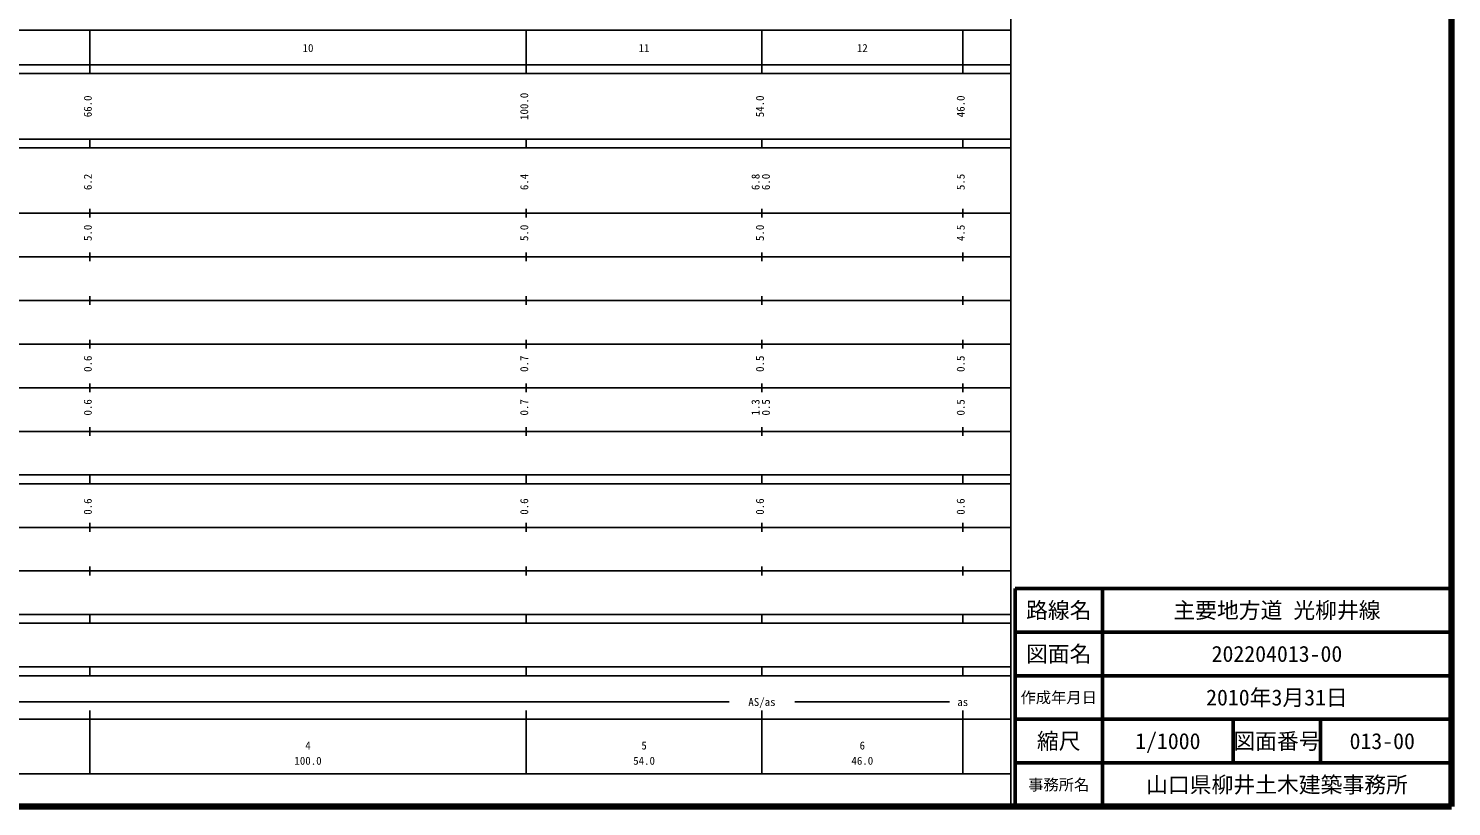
# Model space of a CAD drawing. Units: millimetres on the paper, enlarged 1000 times. Extents: x 40000 to 680000, y 20000 to 380000.
# Drawn here: x 353949 to 680000, y 20000 to 198357 of the extents above; entities that cross this region are included whole.
import ezdxf
from ezdxf.enums import TextEntityAlignment as Align

# ---------------------------------------------------------------- set-up
doc = ezdxf.new("R2010")
doc.units = ezdxf.units.MM
doc.header["$LTSCALE"] = 1000
for name, color, linetype, lineweight in [('M-TTL', 2, 'Continuous', 140), ('M-TTL-BAND', 7, 'Continuous', 25), ('M-TTL-FRAM', 2, 'Continuous', 50), ('M-TTL-LINE', 7, 'Continuous', 50)]:
    doc.layers.add(name, color=color, linetype=linetype, lineweight=lineweight)
doc.layers.add('M-TTL-TXT', color=7, linetype='Continuous')
doc.styles.add('ＭＳ ゴシック', font='')
doc.styles.get('ＭＳ ゴシック').set_extended_font_data('MS Gothic')

msp = doc.modelspace()

# ---------------------------------------------------------------- linework, layer by layer
at = {"layer": 'M-TTL'}
for p, q in [((680000, 20000), (680000, 380000)), ((40000, 20000), (680000, 20000))]:
    msp.add_line(p, q, dxfattribs=at)
at = {"layer": 'M-TTL-BAND'}
for p, q in [((579000, 20000), (579000, 370000)), ((68000, 198000), (579000, 198000)), ((368000, 188000), (368000, 198000)), ((468000, 188000), (468000, 198000)), ((522000, 188000), (522000, 198000)), ((568000, 188000), (568000, 198000)), ((40000, 190000), (579000, 190000)), ((40000, 188000), (579000, 188000)), ((40000, 173000), (579000, 173000)), ((368000, 171000), (368000, 173000)), ((468000, 171000), (468000, 173000)), ((522000, 171000), (522000, 173000)), ((568000, 171000), (568000, 173000)), ((40000, 171000), (579000, 171000)), ((368000, 155000), (368000, 157000)), ((468000, 155000), (468000, 157000)), ((522000, 155000), (522000, 157000)), ((568000, 155000), (568000, 157000)), ((40000, 156000), (579000, 156000)), ((368000, 145000), (368000, 147000)), ((468000, 145000), (468000, 147000)), ((522000, 145000), (522000, 147000)), ((568000, 145000), (568000, 147000)), ((46000, 146000), (579000, 146000)), ((368000, 135000), (368000, 137000)), ((468000, 135000), (468000, 137000)), ((522000, 135000), (522000, 137000)), ((568000, 135000), (568000, 137000)), ((52000, 136000), (579000, 136000)), ((46000, 126000), (579000, 126000)), ((368000, 125000), (368000, 127000)), ((468000, 125000), (468000, 127000)), ((522000, 125000), (522000, 127000)), ((568000, 125000), (568000, 127000)), ((52000, 116000), (579000, 116000)), ((368000, 115000), (368000, 117000)), ((468000, 115000), (468000, 117000)), ((522000, 115000), (522000, 117000)), ((568000, 115000), (568000, 117000)), ((46000, 106000), (579000, 106000)), ((368000, 105000), (368000, 107000)), ((468000, 105000), (468000, 107000)), ((522000, 105000), (522000, 107000)), ((568000, 105000), (568000, 107000)), ((40000, 96000), (579000, 96000)), ((368000, 94000), (368000, 96000)), ((468000, 94000), (468000, 96000)), ((522000, 94000), (522000, 96000)), ((568000, 94000), (568000, 96000)), ((40000, 94000), (579000, 94000)), ((368000, 83000), (368000, 85000)), ((468000, 83000), (468000, 85000)), ((522000, 83000), (522000, 85000)), ((568000, 83000), (568000, 85000)), ((49000, 84000), (579000, 84000)), ((368000, 73000), (368000, 75000)), ((468000, 73000), (468000, 75000)), ((522000, 73000), (522000, 75000)), ((568000, 73000), (568000, 75000)), ((40000, 74000), (579000, 74000)), ((40000, 64000), (579000, 64000)), ((40000, 62000), (579000, 62000)), ((368000, 62000), (368000, 64000)), ((468000, 62000), (468000, 64000)), ((522000, 62000), (522000, 64000)), ((568000, 62000), (568000, 64000)), ((40000, 52000), (579000, 52000)), ((40000, 50000), (579000, 50000)), ((368000, 50000), (368000, 52000)), ((468000, 50000), (468000, 52000)), ((522000, 50000), (522000, 52000)), ((568000, 50000), (568000, 52000)), ((71000, 44000), (514500, 44000)), ((529500, 44000), (565000, 44000)), ((40000, 40000), (579000, 40000)), ((368000, 27500), (368000, 42000)), ((468000, 27500), (468000, 42000)), ((522000, 27500), (522000, 42000)), ((568000, 27500), (568000, 42000)), ((68000, 27500), (579000, 27500))]:
    msp.add_line(p, q, dxfattribs=at)
at = {"layer": 'M-TTL-FRAM'}
for p, q in [((680000, 70000), (580000, 70000)), ((580000, 70000), (580000, 20000))]:
    msp.add_line(p, q, dxfattribs=at)
at = {"layer": 'M-TTL-LINE'}
for p, q in [((600000, 70000), (600000, 20000)), ((680000, 60000), (580000, 60000)), ((680000, 50000), (580000, 50000)), ((680000, 40000), (580000, 40000)), ((630000, 40000), (630000, 30000)), ((650000, 40000), (650000, 30000)), ((680000, 30000), (580000, 30000))]:
    msp.add_line(p, q, dxfattribs=at)

# ---------------------------------------------------------------- texts
at = {"layer": 'M-TTL-BAND', "style": 'ＭＳ ゴシック'}
for s, p in [('10', (418000, 192405)), ('11', (495000, 192405)), ('12', (545000, 192405)), ('AS/as', (522000, 42500)), ('as', (568000, 42500)), ('4', (418000, 32523)), ('5', (495000, 32523)), ('6', (545000, 32523)), ('100.0', (418000, 29033)), ('54.0', (495000, 29033)), ('46.0', (545000, 29033))]:
    msp.add_text(s, height=1833, dxfattribs=at).set_placement(p, align=Align.BOTTOM_CENTER)
for s, p in [('66.0', (369000, 180500)), ('100.0', (469000, 180500)), ('54.0', (523000, 180500)), ('46.0', (569000, 180500)), ('6.2', (369000, 163174)), ('6.4', (469000, 163174)), ('6.8', (522000, 163174)), ('6.0', (524370, 163174)), ('5.5', (569000, 163174)), ('5.0', (369000, 151500)), ('5.0', (469000, 151500)), ('5.0', (523000, 151500)), ('4.5', (569000, 151500)), ('0.6', (369000, 121500)), ('0.7', (469000, 121500)), ('0.5', (523000, 121500)), ('0.5', (569000, 121500)), ('0.6', (369000, 111500)), ('0.7', (469000, 111500)), ('1.3', (522000, 111500)), ('0.5', (524370, 111500)), ('0.5', (569000, 111500)), ('0.6', (369000, 88764)), ('0.6', (469000, 88764)), ('0.6', (523000, 88764)), ('0.6', (569000, 88764))]:
    msp.add_text(s, height=1833, rotation=90, dxfattribs=at).set_placement(p, align=Align.BOTTOM_CENTER)
at = {"layer": 'M-TTL-TXT', "style": 'ＭＳ ゴシック'}
for s, height, p in [('路線名', 3666, (590000, 65000)), ('路線名', 3666, (590000, 65000)), ('主要地方道 光柳井線', 3666, (640000, 65000)), ('図面名', 3666, (590000, 55000)), ('図面名', 3666, (590000, 55000)), ('202204013-00', 3666, (640000, 55000)), ('作成年月日', 2566, (590000, 45000)), ('作成年月日', 2566, (590000, 45000)), ('2010年3月31日', 3666, (640000, 45000)), ('縮尺', 3666, (590000, 35000)), ('縮尺', 3666, (590000, 35000)), ('1/1000', 3666, (615000, 35000)), ('図面番号', 3666, (640000, 35000)), ('図面番号', 3666, (640000, 35000)), ('013-00', 3666, (664125, 35000)), ('事務所名', 2566, (590000, 25000)), ('事務所名', 2566, (590000, 25000)), ('山口県柳井土木建築事務所', 3666, (640000, 25000))]:
    msp.add_text(s, height=height, dxfattribs=at).set_placement(p, align=Align.MIDDLE_CENTER)

doc.saveas('drawing.dxf')
